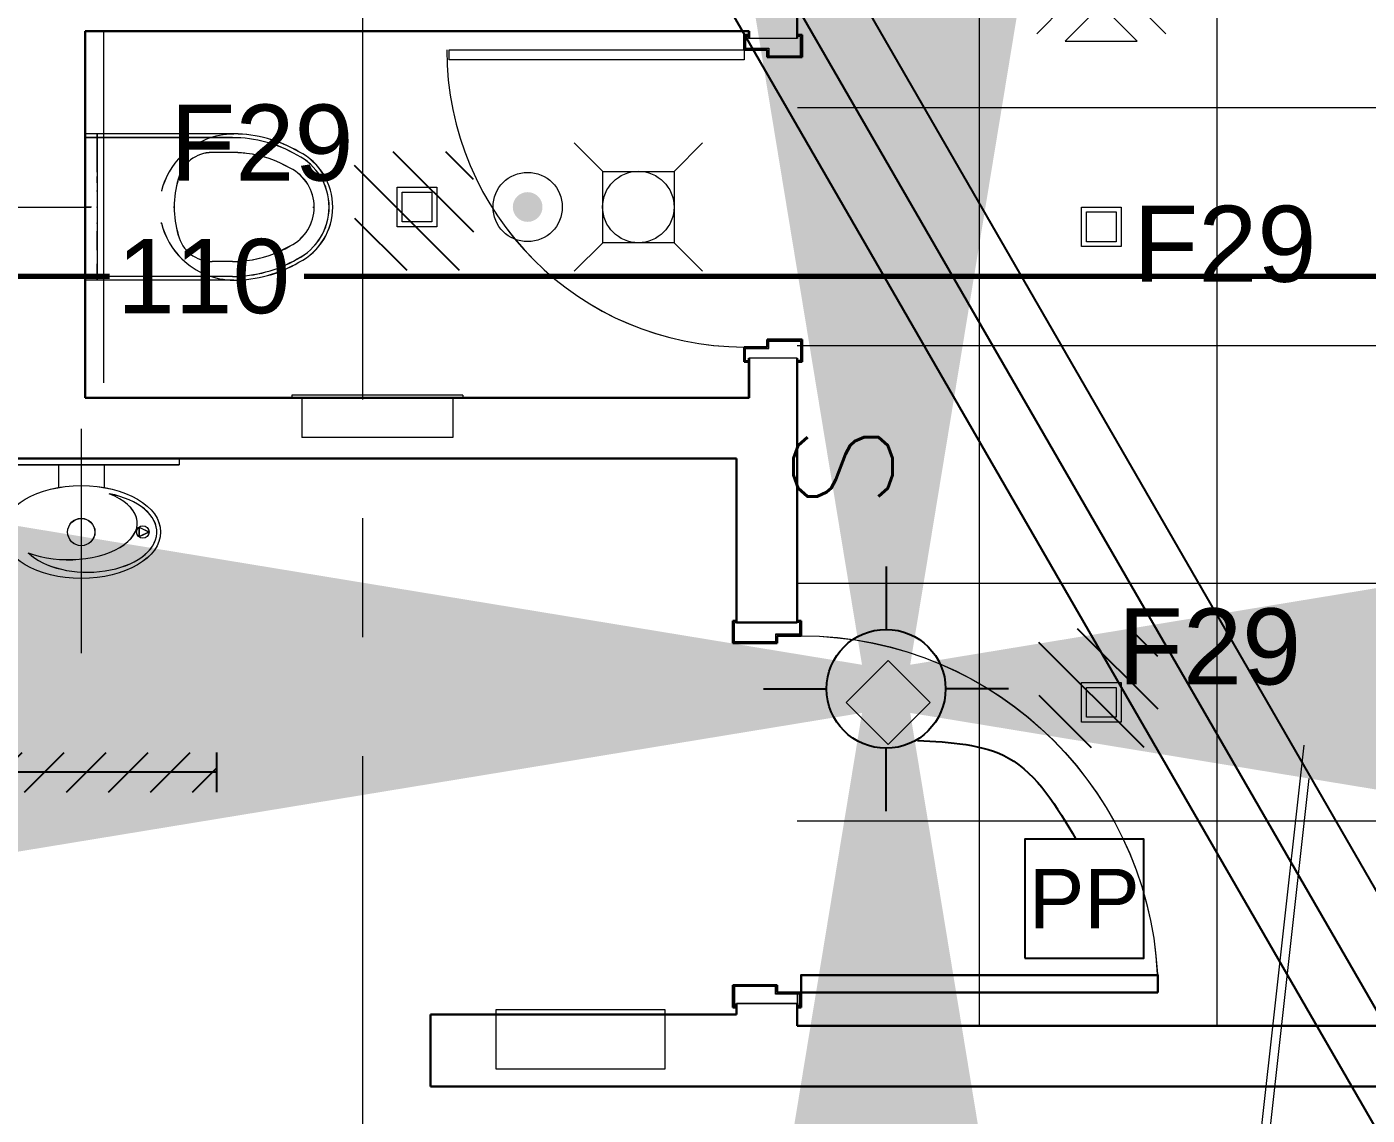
# Model space of a CAD drawing. Header units: inches. Extents: x -26575 to 27, y -11337 to 2257.
# Drawn here: x -21814.9 to -21679.6, y 541 to 650.8 of the extents above; entities that cross this region are included whole.
import ezdxf
from ezdxf import colors
from ezdxf.entities.mleader import LeaderData, LeaderLine
from ezdxf.enums import TextEntityAlignment as Align
from ezdxf.math import Vec2, Vec3

# ---------------------------------------------------------------- set-up
doc = ezdxf.new("R2010")
doc.units = ezdxf.units.IN
doc.header["$LTSCALE"] = 48
doc.header["$MEASUREMENT"] = 0
for name, pattern in [('A106$0$CENTER', [2, 1.25, -0.25, 0.25, -0.25]), ('A106$0$DGN Style 4', [381.581252, 190.671456, -95.335728, 0.238339, -95.335728]), ('A106$0$DGN Style 6', [3626.571099, 1.906715, -762.685825, 1334.700194, -762.685825, 1.906715, -762.685825]), ('A112$0$CENTER', [2, 1.25, -0.25, 0.25, -0.25]), ('CENTER2', [1.125, 0.75, -0.125, 0.125, -0.125])]:
    doc.linetypes.add(name, pattern=pattern)
for name, color, linetype in [('A106$0$A-AREA-IDEN', 8, 'Continuous'), ('A106$0$A-DOOR', 8, 'Continuous'), ('A106$0$A-DOOR-FRAM', 8, 'Continuous'), ('A106$0$A-FLOR-PFIX', 8, 'Continuous'), ('A106$0$A-FLOR-SPCL', 8, 'Continuous'), ('A106$0$A-GRID-GRDP0-15', 8, 'Continuous'), ('A106$0$A-WALL-FULL-INTR', 8, 'Continuous'), ('A112$0$A-ANNO-IDEN', 8, 'Continuous'), ('A112$0$A-DOOR', 8, 'Continuous'), ('A112$0$A-DOOR-FRAM', 8, 'Continuous'), ('A112$0$A-FLOR-PFIX', 8, 'Continuous'), ('A112$0$A-FLOR-SPCL', 8, 'Continuous'), ('A112$0$A-GRID-GRDP0-15', 8, 'Continuous'), ('A112$0$A-WALL-FULL-INTR', 8, 'Continuous'), ('A612$0$A-CLNG-AVDC', 8, 'Continuous'), ('A612$0$A-CLNG-LITE', 3, 'Continuous'), ('A612$0$A-CLNG-MECH-RTRN', 8, 'Continuous'), ('A612$0$A-CLNG-MECH-SUPP', 8, 'Continuous'), ('A612$0$A-CLNG-PATT', 8, 'Continuous'), ('E-Anno-Note', 6, 'Continuous'), ('E-CNDT-POWR', 30, 'Continuous'), ('E-Emer-lite', 1, 'Continuous'), ('E-FIRE', 234, 'Continuous'), ('E-Lite', 53, 'Continuous'), ('E-Lite-Circ', 52, 'Continuous'), ('E-Lite-Emer', 13, 'Continuous'), ('E-Lite-Swch @ 48', 53, 'Continuous'), ('E-Lite-Swch @ 96', 53, 'Continuous'), ('E-TEXT', 6, 'Continuous'), ('XREF', 7, 'Continuous')]:
    doc.layers.add(name, color=color, linetype=linetype)
doc.layers.add('E-Fire-Covr', color=240, linetype='Continuous', lineweight=70, plot=False)
doc.styles.add('M08', font='arial.ttf', dxfattribs={"height": 7.68})
doc.styles.add('MAMEP ANNO', font='arial.ttf', dxfattribs={"height": 0.078125})
doc.styles.get("Standard").update_dxf_attribs({"font": 'simplex.shx'})
doc.dimstyles.new('STANDARD_WS', dxfattribs={"dimscale": 3.333333, "dimtxt": 0.18, "dimasz": 0.18, "dimexe": 0.18, "dimexo": 0.0625, "dimgap": 0.09, "dimtad": 0, "dimtih": 1, "dimtoh": 1, "dimdec": 4, "dimzin": 0, "dimdsep": 46, "dimlunit": 4, "dimtxsty": 'Standard', "dimcen": 0.09, "dimadec": 0, "dimazin": 0, "dimtfac": 1, "dimtdec": 4, "dimtofl": 0, "dimtmove": 0, "dimatfit": 3, "dimfxl": 1, "dimfrac": 2, "dimtolj": 1, "dimtzin": 0, "dimarcsym": 0})

# ---------------------------------------------------------------- blocks, each defined once
blk = doc.blocks.new('A106$0$AFWALL_4')
at = {"layer": 'A106$0$A-FLOR-PFIX', "linetype": 'Continuous', "lineweight": 13}
for p, q in [((-15.02, 7.38), (-1.23, 7.38)), ((-14.88, 7), (0, 7)), ((-1.23, 3.52), (-1.23, 7.38)), ((-1.23, 7.38), (0, 7.38)), ((-1.23, 7.38), (-1.23, 5.73)), ((0, 7), (0, 7.38)), ((0, 7.38), (0, 5.92)), ((0, 7), (0, 0)), ((-14.88, 5.5), (-12.83, 5.5)), ((-1.23, 5.73), (-1.23, 5.48)), ((-1.23, 5.48), (-1.23, 4.99)), ((0, 5.92), (0, 5.64)), ((0, 5.64), (0, 5.1)), ((-1.23, 4.99), (-1.23, 4.35)), ((-1.23, 4.35), (-1.23, 3.07)), ((0, 5.1), (0, 4.4)), ((0, 4.4), (0, 3.11)), ((-1.23, 3.52), (-1.23, 3.28)), ((-1.23, 3.28), (-1.23, 2.6)), ((-1.23, 2.84), (-1.23, 3.07)), ((-1.23, 2.63), (-1.23, 2.84)), ((0, 2.92), (0, 3.11)), ((0, 2.74), (0, 2.92)), ((0, 2.59), (0, 2.74)), ((-9.14, 1.62), (-9.21, 1.62)), ((-1.23, 2.45), (-1.23, 2.63)), ((-1.23, 2.6), (-1.23, 1.62)), ((-1.23, 2.45), (-1.23, 1.75)), ((-1.23, 1.75), (-1.23, 0.91)), ((-1.23, 1.62), (-1.23, 1.59)), ((-1.23, 1.59), (-1.23, 1.5)), ((-1.23, 1.5), (-1.23, 1.35)), ((-1.23, 1.35), (-1.23, 0.92)), ((0, 2.59), (0, 1.85)), ((0, 1.85), (0, 0.96)), ((-23.12, 0), (-23.13, 0)), ((-23.09, 0), (-23.12, 0)), ((-23.05, 0), (-23.09, 0)), ((-22.99, 0), (-23.05, 0)), ((-9.05, 0), (-8.95, 0)), ((-8.94, 0), (-9, 0)), ((-8.95, 0), (-8.94, 0)), ((-1.29, 0), (-1.23, 0)), ((-1.23, 0.92), (-1.23, 0.47)), ((-1.23, 0.91), (-1.23, 0)), ((-1.23, 0.47), (-1.23, 0)), ((-1.23, 0), (-1.23, -0.47)), ((-1.23, 0), (-1.23, -0.91)), ((-0.64, 0), (0, 0)), ((0.64, 0), (-0.57, 0)), ((0, 0.96), (0, 0)), ((0, -7), (0, 0)), ((0, 0), (0, -0.96)), ((-1.23, -0.47), (-1.23, -0.92)), ((-1.23, -0.91), (-1.23, -1.75)), ((-1.23, -0.92), (-1.23, -1.35)), ((0, -0.96), (0, -1.85)), ((-9.14, -1.62), (-9.21, -1.62)), ((-7.76, -1.62), (-7.67, -1.62)), ((-7.66, -1.62), (-7.71, -1.62)), ((-7.67, -1.62), (-7.66, -1.62)), ((-1.23, -1.35), (-1.23, -1.5)), ((-1.23, -1.5), (-1.23, -1.59)), ((-1.23, -1.59), (-1.23, -1.62)), ((-1.23, -1.62), (-1.23, -2.6)), ((-1.23, -1.75), (-1.23, -2.45)), ((-1.23, -2.63), (-1.23, -2.45)), ((-1.23, -2.6), (-1.23, -3.28)), ((-1.23, -2.84), (-1.23, -2.63)), ((0, -1.85), (0, -2.59)), ((0, -2.74), (0, -2.59)), ((-1.23, -3.07), (-1.23, -2.84)), ((-1.23, -4.35), (-1.23, -3.07)), ((-1.23, -3.28), (-1.23, -3.52)), ((-1.23, -3.52), (-1.23, -7.38)), ((0, -2.92), (0, -2.74)), ((0, -3.11), (0, -2.92)), ((0, -4.4), (0, -3.11)), ((-1.23, -4.35), (-1.23, -4.99)), ((-1.23, -4.99), (-1.23, -5.48)), ((0, -4.4), (0, -5.1)), ((0, -5.1), (0, -5.64)), ((-14.88, -5.5), (-12.83, -5.5)), ((-1.23, -5.48), (-1.23, -5.73)), ((-1.23, -7.38), (-1.23, -5.73)), ((0, -5.64), (0, -5.92)), ((0, -7.38), (0, -5.92)), ((-15.02, -7.38), (-1.23, -7.38)), ((-14.88, -7), (0, -7)), ((-1.23, -7.38), (0, -7.38)), ((0, -7), (0, -7.38))]:
    blk.add_line(p, q, dxfattribs=at)
at = {"layer": 'A106$0$A-FLOR-PFIX', "linetype": 'Continuous', "lineweight": 13, "extrusion": (0, 0, -1)}
for centre, radius, start, end in [((14.95, -5.73), 13.11, 59.5714, 89.6853), ((14.88, -6), 13, 59.8405, 90), ((14.88, -6), 13, 59.8406, 90.0001), ((15.04, -0.17), 7.54, 90.1427, 134.4461), ((18.75, 0), 6.25, 360, 63.0198), ((14.88, -6), 11.5, 82.8545, 90), ((12.81, 2), 3.5, 89.6441, 166.4342), ((18.75, 0), 5.88, 360, 63.119), ((14.88, -6), 11.5, 59.6174, 82.8545), ((15.04, -0.17), 7.54, 134.4461, 166.2742), ((18.75, 0), 4.38, 360, 63.6571), ((19, 0), 10, 163.6146, 180), ((18.75, 0), 6.25, 296.9802, 360), ((18.75, 0), 5.88, 296.881, 360), ((18.75, 0), 4.38, 296.3429, 360), ((19, 0), 10, 180, 196.3854), ((15.04, 0.16), 7.54, 193.7258, 225.5539), ((14.88, 6), 11.5, 277.1455, 300.3826), ((12.81, -2), 3.5, 193.5658, 270.3559), ((14.88, 6), 13, 269.9999, 300.1594), ((14.88, 6), 13, 270, 300.1595), ((15.04, 0.16), 7.54, 225.5539, 269.8573), ((14.95, 5.73), 13.11, 270.3147, 300.4286), ((14.88, 6), 11.5, 270, 277.1455)]:
    blk.add_arc(centre, radius, start, end, dxfattribs=at)
at = {"layer": 'A106$0$A-FLOR-PFIX', "linetype": 'Continuous', "lineweight": 13}
for p in [(-1.23, 1.62), (-1.23, 0), (0, 0), (-1.23, -1.62)]:
    blk.add_point(p, dxfattribs=at)
blk = doc.blocks.new('*U394')
at = {"layer": 'A106$0$A-FLOR-SPCL', "linetype": 'Continuous', "lineweight": 13}
for p, q in [((-8.63, 0.75), (-8.63, 0.5)), ((-8.63, 0.75), (8.63, 0.75)), ((-8.63, 0.5), (8.63, 0.5)), ((-7.63, 0.5), (-7.62, -3.5)), ((7.63, 0.5), (7.63, -3.5)), ((8.63, 0.75), (8.63, 0.5)), ((-7.62, -3.5), (7.63, -3.5))]:
    blk.add_line(p, q, dxfattribs=at)
blk = doc.blocks.new('*U385')
at = {"layer": 'A106$0$A-DOOR', "linetype": 'Continuous', "lineweight": 0}
blk.add_arc((613, -38), 240, 180, 270, dxfattribs=at)
at = {"layer": 'A106$0$A-DOOR', "linetype": 'Continuous', "lineweight": 0, "extrusion": (0, 0, -1)}
blk.add_arc((-659, -799.2), 288, 90, 180, dxfattribs=at)
at = {"layer": 'A106$0$A-DOOR', "linetype": 'Continuous', "lineweight": 13}
blk.add_3dface([(613, -46), (375, -46), (375, -38), (613, -38)], dxfattribs=at)
at = {"layer": 'A106$0$A-DOOR', "linetype": 'Continuous', "lineweight": 30}
blk.add_3dface([(947, -799.2), (947, -785.2), (659, -785.2), (659, -799.2)], dxfattribs=at)
at = {"layer": 'A106$0$A-DOOR-FRAM', "linetype": 'Continuous', "lineweight": 30}
for p, q in [((613, -26), (613, -38)), ((613, -26), (616, -26)), ((659.8, -26), (656.8, -26)), ((659.8, -44), (659.8, -26)), ((613, -38), (631.8, -38)), ((631.8, -38), (631.8, -44)), ((631.8, -44), (659.8, -44)), ((613, -290), (613, -278)), ((613, -278), (631.8, -278)), ((631.8, -278), (631.8, -272)), ((631.8, -272), (659.8, -272)), ((659.8, -272), (659.8, -290)), ((613, -290), (616, -290)), ((659.8, -290), (656.8, -290)), ((604, -517.2), (604, -499.2)), ((604, -499.2), (607, -499.2)), ((659, -499.2), (656, -499.2)), ((659, -499.2), (659, -511.2)), ((639.6, -517.2), (604, -517.2)), ((659, -511.2), (639.6, -511.2)), ((639.6, -511.2), (639.6, -517.2)), ((604, -793.2), (604, -811.2)), ((639.6, -793.2), (604, -793.2)), ((639.6, -799.2), (639.6, -793.2)), ((659, -799.2), (639.6, -799.2)), ((659, -811.2), (659, -799.2)), ((604, -811.2), (607, -811.2)), ((659, -811.2), (656, -811.2))]:
    blk.add_line(p, q, dxfattribs=at)
at = {"layer": 'A106$0$A-DOOR-FRAM', "linetype": 'Continuous', "lineweight": 13}
for p, q in [((614.2, -27.2), (614.2, -36.8)), ((614.2, -27.2), (616, -27.2)), ((616, -26), (616, -27.2)), ((656.8, -27.2), (656.8, -26)), ((658.6, -27.2), (656.8, -27.2)), ((658.6, -42.8), (658.6, -27.2)), ((614.2, -36.8), (633, -36.8)), ((633, -36.8), (633, -42.8)), ((633, -42.8), (658.6, -42.8)), ((614.2, -288.8), (614.2, -279.2)), ((614.2, -279.2), (633, -279.2)), ((633, -279.2), (633, -273.2)), ((633, -273.2), (658.6, -273.2)), ((658.6, -273.2), (658.6, -288.8)), ((614.2, -288.8), (616, -288.8)), ((616, -290), (616, -288.8)), ((658.6, -288.8), (656.8, -288.8)), ((656.8, -288.8), (656.8, -290)), ((605.2, -516), (605.2, -500.4)), ((605.2, -500.4), (607, -500.4)), ((607, -500.4), (607, -499.2)), ((656, -499.2), (656, -500.4)), ((657.8, -500.4), (656, -500.4)), ((657.8, -500.4), (657.8, -510)), ((638.4, -516), (605.2, -516)), ((657.8, -510), (638.4, -510)), ((638.4, -510), (638.4, -516)), ((638.4, -794.4), (605.2, -794.4)), ((605.2, -794.4), (605.2, -810)), ((638.4, -800.4), (638.4, -794.4)), ((657.8, -800.4), (638.4, -800.4)), ((657.8, -810), (657.8, -800.4)), ((605.2, -810), (607, -810)), ((607, -810), (607, -811.2)), ((656, -811.2), (656, -810)), ((657.8, -810), (656, -810))]:
    blk.add_line(p, q, dxfattribs=at)
at = {"layer": 'A106$0$A-FLOR-PFIX', "linetype": 'A106$0$DGN Style 4', "lineweight": 0}
blk.add_line((-372, -165), (81, -165), dxfattribs=at)
at = {"layer": 'A106$0$A-FLOR-PFIX', "linetype": 'A106$0$DGN Style 6', "lineweight": 0}
blk.add_line((78, -344), (78, -525.3), dxfattribs=at)
at = {"layer": 'A106$0$A-FLOR-PFIX', "linetype": 'Continuous', "lineweight": 13}
for p, q in [((-157, -368), (157, -368)), ((-157, -373), (157, -373)), ((59.5, -373), (59.5, -391.5)), ((96.5, -373), (96.5, -391.5)), ((157, -368), (157, -373)), ((124.6, -423.4), (124.6, -431.4)), ((124.6, -423.4), (132.7, -427.4)), ((132.7, -427.4), (124.6, -431.4))]:
    blk.add_line(p, q, dxfattribs=at)
for centre, radius in [((78, -427.4), 11), ((127.7, -427.4), 5.04)]:
    blk.add_circle(centre, radius, dxfattribs=at)
blk.add_ellipse((78, -427.4), major_axis=(64, 0), ratio=0.585946, dxfattribs=at)
for centre, major_axis, ratio, start_param, end_param in [((83, -427.4), (-56, 0), 0.579895, 0.54426, 4.392868), ((67.6, -420.3), (-55.6, 0), 0.529869, 0.947442, 4.07663)]:
    blk.add_ellipse(centre, major_axis=major_axis, ratio=ratio, start_param=start_param, end_param=end_param, dxfattribs=at)
at = {"layer": 'A106$0$A-FLOR-SPCL', "linetype": 'Continuous', "lineweight": 13}
blk.add_3dface([(413, -813), (549, -813), (549, -861), (413, -861)], dxfattribs=at)
at = {"layer": 'A106$0$A-WALL-FULL-INTR', "linetype": 'Continuous', "lineweight": 30}
for p, q in [((656, 36), (656, -29)), ((81, -23), (617, -23)), ((81, -319), (81, -23)), ((617, -23), (617, -29)), ((617, -287), (617, -319)), ((656, -287), (656, -500.4)), ((617, -319), (81, -319)), ((607, -368), (-607, -368)), ((607, -368), (607, -500.4)), ((607, -500.4), (656, -500.4)), ((607, -808.2), (607, -817)), ((656, -808.2), (656, -826)), ((360, -817), (360, -875)), ((607, -817), (360, -817)), ((1350, -826), (656, -826)), ((1350, -875), (360, -875))]:
    blk.add_line(p, q, dxfattribs=at)
at = {"layer": 'A106$0$A-WALL-FULL-INTR', "linetype": 'Continuous', "lineweight": 0}
for p, q in [((656, -29), (617, -29)), ((656, -287), (617, -287)), ((656, -808.2), (607, -808.2))]:
    blk.add_line(p, q, dxfattribs=at)
at = {"layer": 'A106$0$A-FLOR-PFIX', "linetype": 'Continuous', "lineweight": 13, "extrusion": (0, 0, -1), "xscale": 8, "yscale": 8, "zscale": 8}
blk.add_blockref('A106$0$AFWALL_4', (-81, -165), dxfattribs=at)
at = {"layer": 'A106$0$A-FLOR-SPCL', "linetype": 'Continuous', "lineweight": 13, "extrusion": (0, 0, -1), "xscale": 8, "yscale": 8, "zscale": 8}
blk.add_blockref('*U394', (-317, -323), dxfattribs=at)
blk = doc.blocks.new('A106')
at = {"layer": 'A106$0$A-AREA-IDEN', "lineweight": 0, "elevation": 0.21, "flags": 128}
blk.add_lwpolyline([(-21702.94, 425.98), (-21686, 578.33)], dxfattribs=at)
at = {"layer": 'A106$0$A-GRID-GRDP0-15', "linetype": 'A106$0$CENTER', "lineweight": 0}
blk.add_line((-21781.02, 2113.24), (-21781.02, -676.9), dxfattribs=at)
at = {"layer": 'A106$0$A-WALL-FULL-INTR', "lineweight": 30, "xscale": 0.125, "yscale": 0.125, "zscale": 0.125}
blk.add_blockref('*U385', (-21819.14, 653.28), dxfattribs=at)
blk = doc.blocks.new('LTG-Switch-Anno')
at = {"color": 0, "linetype": 'ByBlock'}
blk.add_text('S', height=0.1042, dxfattribs=at).set_placement((0, -0.1094), align=Align.CENTER)
at = {"color": 6, "style": 'MAMEP ANNO'}
blk.add_attdef('SUB', (0.0521, -0.125), '', height=0.0729, dxfattribs=at)
blk = doc.blocks.new('A112')
at = {"layer": 'A112$0$A-ANNO-IDEN', "lineweight": 0, "elevation": 0.21, "flags": 128}
blk.add_lwpolyline([(-21656.95, 419.94), (-21702.72, 419.94), (-21685.48, 574.97)], dxfattribs=at)
at = {"layer": 'A112$0$A-DOOR', "lineweight": 0}
blk.add_arc((-21742.51, 648.53), 30, 180, 270, dxfattribs=at)
at = {"layer": 'A112$0$A-DOOR', "lineweight": 0, "extrusion": (0, 0, -1)}
blk.add_arc((21736.76, 553.39), 36, 90, 180, dxfattribs=at)
at = {"layer": 'A112$0$A-DOOR', "lineweight": 13}
blk.add_3dface([(-21742.51, 647.53), (-21772.26, 647.53), (-21772.26, 648.53), (-21742.51, 648.53)], dxfattribs=at)
at = {"layer": 'A112$0$A-DOOR', "lineweight": 30}
blk.add_3dface([(-21700.76, 553.39), (-21700.76, 555.14), (-21736.76, 555.14), (-21736.76, 553.39)], dxfattribs=at)
at = {"layer": 'A112$0$A-DOOR-FRAM', "lineweight": 30}
for p, q in [((-21742.51, 650.03), (-21742.51, 648.53)), ((-21742.51, 650.03), (-21742.14, 650.03)), ((-21736.66, 650.03), (-21737.03, 650.03)), ((-21736.66, 647.78), (-21736.66, 650.03)), ((-21742.51, 648.53), (-21740.16, 648.53)), ((-21740.16, 648.53), (-21740.16, 647.78)), ((-21740.16, 647.78), (-21736.66, 647.78)), ((-21742.51, 617.03), (-21742.51, 618.53)), ((-21742.51, 618.53), (-21740.16, 618.53)), ((-21740.16, 618.53), (-21740.16, 619.28)), ((-21740.16, 619.28), (-21736.66, 619.28)), ((-21736.66, 619.28), (-21736.66, 617.03)), ((-21742.51, 617.03), (-21742.14, 617.03)), ((-21736.66, 617.03), (-21737.03, 617.03)), ((-21743.64, 588.64), (-21743.64, 590.89)), ((-21743.64, 590.89), (-21743.26, 590.89)), ((-21736.76, 590.89), (-21737.14, 590.89)), ((-21736.76, 590.89), (-21736.76, 589.39)), ((-21739.18, 588.64), (-21743.64, 588.64)), ((-21736.76, 589.39), (-21739.18, 589.39)), ((-21739.18, 589.39), (-21739.18, 588.64)), ((-21743.64, 554.14), (-21743.64, 551.89)), ((-21739.18, 554.14), (-21743.64, 554.14)), ((-21739.18, 553.39), (-21739.18, 554.14)), ((-21736.76, 553.39), (-21739.18, 553.39)), ((-21736.76, 551.89), (-21736.76, 553.39)), ((-21743.64, 551.89), (-21743.26, 551.89)), ((-21736.76, 551.89), (-21737.14, 551.89))]:
    blk.add_line(p, q, dxfattribs=at)
at = {"layer": 'A112$0$A-DOOR-FRAM', "lineweight": 13}
for p, q in [((-21742.36, 649.88), (-21742.36, 648.68)), ((-21742.36, 649.88), (-21742.14, 649.88)), ((-21742.14, 650.03), (-21742.14, 649.88)), ((-21737.03, 649.88), (-21737.03, 650.03)), ((-21736.81, 649.88), (-21737.03, 649.88)), ((-21736.81, 647.93), (-21736.81, 649.88)), ((-21742.36, 648.68), (-21740.01, 648.68)), ((-21740.01, 648.68), (-21740.01, 647.93)), ((-21740.01, 647.93), (-21736.81, 647.93)), ((-21742.36, 617.18), (-21742.36, 618.38)), ((-21742.36, 618.38), (-21740.01, 618.38)), ((-21740.01, 618.38), (-21740.01, 619.13)), ((-21740.01, 619.13), (-21736.81, 619.13)), ((-21736.81, 619.13), (-21736.81, 617.18)), ((-21742.36, 617.18), (-21742.14, 617.18)), ((-21742.14, 617.03), (-21742.14, 617.18)), ((-21736.81, 617.18), (-21737.03, 617.18)), ((-21737.03, 617.18), (-21737.03, 617.03)), ((-21743.49, 588.79), (-21743.49, 590.74)), ((-21743.49, 590.74), (-21743.26, 590.74)), ((-21743.26, 590.74), (-21743.26, 590.89)), ((-21737.14, 590.89), (-21737.14, 590.74)), ((-21736.91, 590.74), (-21737.14, 590.74)), ((-21736.91, 590.74), (-21736.91, 589.54)), ((-21739.33, 588.79), (-21743.49, 588.79)), ((-21736.91, 589.54), (-21739.33, 589.54)), ((-21739.33, 589.54), (-21739.33, 588.79)), ((-21739.33, 553.99), (-21743.49, 553.99)), ((-21743.49, 553.99), (-21743.49, 552.04)), ((-21739.33, 553.24), (-21739.33, 553.99)), ((-21736.91, 553.24), (-21739.33, 553.24)), ((-21736.91, 552.04), (-21736.91, 553.24)), ((-21743.49, 552.04), (-21743.26, 552.04)), ((-21743.26, 552.04), (-21743.26, 551.89)), ((-21737.14, 551.89), (-21737.14, 552.04)), ((-21736.91, 552.04), (-21737.14, 552.04))]:
    blk.add_line(p, q, dxfattribs=at)
at = {"layer": 'A112$0$A-FLOR-PFIX', "lineweight": 13}
for p, q in [((-21809.01, 639.66), (-21809.01, 640.03)), ((-21807.78, 640.03), (-21809.01, 640.03)), ((-21809.01, 640.03), (-21809.01, 638.58)), ((-21807.78, 636.18), (-21807.78, 640.03)), ((-21793.99, 640.03), (-21807.78, 640.03)), ((-21807.78, 640.03), (-21807.78, 638.39)), ((-21794.14, 639.66), (-21809.01, 639.66)), ((-21809.01, 639.66), (-21809.01, 632.66)), ((-21809.01, 638.58), (-21809.01, 638.3)), ((-21809.01, 638.3), (-21809.01, 637.76)), ((-21809.01, 637.76), (-21809.01, 637.06)), ((-21809.01, 637.06), (-21809.01, 635.77)), ((-21807.78, 638.39), (-21807.78, 638.14)), ((-21807.78, 638.14), (-21807.78, 637.65)), ((-21807.78, 637.65), (-21807.78, 637.01)), ((-21794.14, 638.16), (-21796.18, 638.16)), ((-21809.01, 635.58), (-21809.01, 635.77)), ((-21807.78, 637.01), (-21807.78, 635.73)), ((-21807.78, 636.18), (-21807.78, 635.94)), ((-21807.78, 635.94), (-21807.78, 635.26)), ((-21807.78, 635.5), (-21807.78, 635.73)), ((-21809.01, 635.4), (-21809.01, 635.58)), ((-21809.01, 635.25), (-21809.01, 635.4)), ((-21809.01, 635.25), (-21809.01, 634.51)), ((-21809.01, 634.51), (-21809.01, 633.62)), ((-21807.78, 635.29), (-21807.78, 635.5)), ((-21807.78, 635.11), (-21807.78, 635.29)), ((-21807.78, 635.26), (-21807.78, 634.28)), ((-21807.78, 635.11), (-21807.78, 634.41)), ((-21807.78, 634.41), (-21807.78, 633.57)), ((-21809.01, 633.62), (-21809.01, 632.66)), ((-21807.78, 634.28), (-21807.78, 634.25)), ((-21807.78, 634.25), (-21807.78, 634.16)), ((-21807.78, 634.16), (-21807.78, 634.01)), ((-21807.78, 634.01), (-21807.78, 633.58)), ((-21807.78, 633.58), (-21807.78, 633.13)), ((-21807.78, 633.57), (-21807.78, 632.66)), ((-21807.78, 633.13), (-21807.78, 632.66)), ((-21799.88, 634.28), (-21799.8, 634.28)), ((-21809.66, 632.66), (-21808.44, 632.66)), ((-21809.01, 625.66), (-21809.01, 632.66)), ((-21809.01, 632.66), (-21809.01, 631.7)), ((-21808.37, 632.66), (-21809.01, 632.66)), ((-21809.01, 631.7), (-21809.01, 630.81)), ((-21807.78, 632.66), (-21807.78, 632.19)), ((-21807.78, 632.66), (-21807.78, 631.75)), ((-21807.72, 632.66), (-21807.78, 632.66)), ((-21807.78, 632.19), (-21807.78, 631.74)), ((-21807.78, 631.75), (-21807.78, 630.91)), ((-21807.78, 631.74), (-21807.78, 631.3)), ((-21800.06, 632.66), (-21800.07, 632.66)), ((-21800.07, 632.66), (-21800.01, 632.66)), ((-21799.96, 632.66), (-21800.06, 632.66)), ((-21786.02, 632.66), (-21785.96, 632.66)), ((-21785.96, 632.66), (-21785.92, 632.66)), ((-21785.92, 632.66), (-21785.89, 632.66)), ((-21785.89, 632.66), (-21785.88, 632.66)), ((-21809.01, 630.81), (-21809.01, 630.07)), ((-21807.78, 631.3), (-21807.78, 631.16)), ((-21807.78, 631.16), (-21807.78, 631.07)), ((-21807.78, 631.07), (-21807.78, 631.04)), ((-21807.78, 631.04), (-21807.78, 630.06)), ((-21807.78, 630.91), (-21807.78, 630.21)), ((-21801.35, 631.04), (-21801.36, 631.04)), ((-21801.36, 631.04), (-21801.3, 631.04)), ((-21801.25, 631.04), (-21801.35, 631.04)), ((-21799.88, 631.04), (-21799.8, 631.04)), ((-21809.01, 629.92), (-21809.01, 630.07)), ((-21809.01, 629.74), (-21809.01, 629.92)), ((-21809.01, 629.55), (-21809.01, 629.74)), ((-21809.01, 628.26), (-21809.01, 629.55)), ((-21807.78, 630.03), (-21807.78, 630.21)), ((-21807.78, 630.06), (-21807.78, 629.38)), ((-21807.78, 629.82), (-21807.78, 630.03)), ((-21807.78, 629.59), (-21807.78, 629.82)), ((-21807.78, 628.31), (-21807.78, 629.59)), ((-21807.78, 629.38), (-21807.78, 629.14)), ((-21807.78, 629.14), (-21807.78, 625.28)), ((-21809.01, 628.26), (-21809.01, 627.56)), ((-21807.78, 628.31), (-21807.78, 627.67)), ((-21807.78, 627.67), (-21807.78, 627.18)), ((-21809.01, 627.56), (-21809.01, 627.02)), ((-21809.01, 627.02), (-21809.01, 626.74)), ((-21809.01, 625.28), (-21809.01, 626.74)), ((-21807.78, 627.18), (-21807.78, 626.93)), ((-21807.78, 625.28), (-21807.78, 626.93)), ((-21794.14, 627.16), (-21796.18, 627.16)), ((-21809.01, 625.66), (-21809.01, 625.28)), ((-21794.14, 625.66), (-21809.01, 625.66)), ((-21807.78, 625.28), (-21809.01, 625.28)), ((-21793.99, 625.28), (-21807.78, 625.28)), ((-21838.76, 607.28), (-21799.51, 607.28)), ((-21799.51, 607.28), (-21799.51, 606.66)), ((-21838.76, 606.66), (-21799.51, 606.66)), ((-21811.7, 606.66), (-21811.7, 604.35)), ((-21807.08, 606.66), (-21807.08, 604.35)), ((-21803.57, 600.35), (-21803.57, 599.36)), ((-21803.57, 600.35), (-21802.55, 599.86)), ((-21802.55, 599.86), (-21803.57, 599.36))]:
    blk.add_line(p, q, dxfattribs=at)
at = {"layer": 'A112$0$A-FLOR-PFIX', "lineweight": 0}
for p, q in [((-21865.64, 632.66), (-21809.01, 632.66)), ((-21809.39, 610.28), (-21809.39, 587.62))]:
    blk.add_line(p, q, dxfattribs=at)
at = {"layer": 'A112$0$A-FLOR-PFIX', "lineweight": 13}
for centre, radius in [((-21809.39, 599.86), 1.38), ((-21803.18, 599.86), 0.63)]:
    blk.add_circle(centre, radius, dxfattribs=at)
for centre, radius, start, end in [((-21793.97, 632.49), 7.54, 90.1427, 134.4461), ((-21794.07, 626.93), 13.11, 59.5714, 89.6853), ((-21794.14, 626.66), 13, 59.8405, 90), ((-21794.14, 626.66), 13, 59.8406, 90.0001), ((-21793.97, 632.49), 7.54, 134.4461, 166.2742), ((-21796.2, 634.66), 3.5, 89.6441, 166.4342), ((-21794.14, 626.66), 11.5, 82.8545, 90), ((-21794.14, 626.66), 11.5, 59.6174, 82.8545), ((-21790.26, 632.66), 5.88, 0, 63.119), ((-21790.26, 632.66), 6.25, 0, 63.0198), ((-21790.26, 632.66), 4.38, 0, 63.6571), ((-21790.01, 632.66), 10, 163.6146, 180), ((-21790.01, 632.66), 10, 180, 196.3854), ((-21790.26, 632.66), 4.38, 296.3429, 0), ((-21790.26, 632.66), 5.88, 296.881, 0), ((-21790.26, 632.66), 6.25, 296.9802, 0), ((-21793.97, 632.82), 7.54, 193.7258, 225.5539), ((-21796.2, 630.66), 3.5, 193.5658, 270.3559), ((-21794.14, 638.66), 11.5, 277.1455, 300.3826), ((-21793.97, 632.82), 7.54, 225.5539, 269.8573), ((-21794.14, 638.66), 13, 269.9999, 300.1594), ((-21794.14, 638.66), 13, 270, 300.1595), ((-21794.14, 638.66), 11.5, 270, 277.1455), ((-21794.07, 638.39), 13.11, 270.3147, 300.4286)]:
    blk.add_arc(centre, radius, start, end, dxfattribs=at)
blk.add_ellipse((-21809.39, 599.86), major_axis=(8, 0), ratio=0.585946, dxfattribs=at)
for centre, major_axis, ratio, start_param, end_param in [((-21808.76, 599.86), (-7, 0), 0.579895, 0.54426, 4.392868), ((-21810.69, 600.75), (-6.95, 0), 0.529869, 0.947442, 4.07663)]:
    blk.add_ellipse(centre, major_axis=major_axis, ratio=ratio, start_param=start_param, end_param=end_param, dxfattribs=at)
for p in [(-21807.78, 634.28), (-21809.01, 632.66), (-21807.78, 632.66), (-21807.78, 631.04)]:
    blk.add_point(p, dxfattribs=at)
at = {"layer": 'A112$0$A-FLOR-SPCL', "lineweight": 13}
for p, q in [((-21788.14, 613.66), (-21788.14, 613.41)), ((-21770.89, 613.66), (-21788.14, 613.66)), ((-21770.89, 613.41), (-21788.14, 613.41)), ((-21787.14, 613.41), (-21787.14, 609.41)), ((-21771.89, 613.41), (-21771.89, 609.41)), ((-21770.89, 613.66), (-21770.89, 613.41)), ((-21771.89, 609.41), (-21787.14, 609.41))]:
    blk.add_line(p, q, dxfattribs=at)
blk.add_3dface([(-21767.51, 551.66), (-21750.51, 551.66), (-21750.51, 545.66), (-21767.51, 545.66)], dxfattribs=at)
at = {"layer": 'A112$0$A-GRID-GRDP0-15', "linetype": 'A112$0$CENTER', "lineweight": 0}
blk.add_line((-21781.02, 2113.24), (-21781.02, -676.9), dxfattribs=at)
at = {"layer": 'A112$0$A-WALL-FULL-INTR', "lineweight": 30}
for p, q in [((-21737.14, 657.78), (-21737.14, 649.66)), ((-21809.01, 650.41), (-21742.01, 650.41)), ((-21809.01, 613.41), (-21809.01, 650.41)), ((-21742.01, 650.41), (-21742.01, 649.66)), ((-21742.01, 617.41), (-21742.01, 613.41)), ((-21737.14, 617.41), (-21737.14, 590.74)), ((-21742.01, 613.41), (-21809.01, 613.41)), ((-21743.26, 607.28), (-21895.01, 607.28)), ((-21743.26, 607.28), (-21743.26, 590.74)), ((-21743.26, 590.74), (-21737.14, 590.74)), ((-21743.26, 552.26), (-21743.26, 551.16)), ((-21737.14, 552.26), (-21737.14, 550.03)), ((-21774.14, 551.16), (-21774.14, 543.91)), ((-21743.26, 551.16), (-21774.14, 551.16)), ((-21650.39, 550.03), (-21737.14, 550.03)), ((-21650.39, 543.91), (-21774.14, 543.91))]:
    blk.add_line(p, q, dxfattribs=at)
at = {"layer": 'A112$0$A-WALL-FULL-INTR', "lineweight": 0}
for p, q in [((-21737.14, 649.66), (-21742.01, 649.66)), ((-21737.14, 617.41), (-21742.01, 617.41)), ((-21737.14, 552.26), (-21743.26, 552.26))]:
    blk.add_line(p, q, dxfattribs=at)
blk = doc.blocks.new('*E907')
at = {"layer": 'A612$0$A-CLNG-LITE', "linetype": 'Continuous', "lineweight": 0}
h = blk.add_hatch(color=256, dxfattribs=at)
edge = h.paths.add_edge_path()
edge.add_arc((0, 0), 12, 0, 360)
blk = doc.blocks.new('A612')
at = {"layer": 'A612$0$A-CLNG-AVDC', "lineweight": 0}
for p, q in [((-21710.1, 653.02, 0), (-21712.98, 650.13, 0)), ((-21706.47, 653.02, 0), (-21710.1, 649.39, 0)), ((-21706.47, 653.02, 0), (-21702.84, 649.39, 0)), ((-21702.84, 653.02, 0), (-21699.96, 650.13, 0)), ((-21710.1, 649.39, 0), (-21702.84, 649.39, 0)), ((-21756.78, 636.26, 0), (-21759.64, 639.12, 0)), ((-21749.58, 636.26, 0), (-21746.72, 639.12, 0)), ((-21756.78, 629.06, 0), (-21759.64, 626.2, 0)), ((-21749.58, 629.06, 0), (-21746.72, 626.2, 0))]:
    blk.add_line(p, q, dxfattribs=at)
at = {"layer": 'A612$0$A-CLNG-AVDC', "lineweight": 0, "extrusion": (0, 0, -1)}
blk.add_ellipse((-21753.18, 632.66, 0), major_axis=(-2.55, 2.55), ratio=1, start_param=5.497787, end_param=11.780972, dxfattribs=at)
at = {"layer": 'A612$0$A-CLNG-AVDC', "lineweight": 0}
blk.add_3dface([(-21749.58, 629.06, 0), (-21756.78, 629.06, 0), (-21756.78, 636.26, 0), (-21749.58, 636.26, 0)], dxfattribs=at)
at = {"layer": 'A612$0$A-CLNG-LITE', "lineweight": 0}
for p, q in [((-21756.78, 636.26, 0), (-21759.64, 639.12, 0)), ((-21749.58, 636.26, 0), (-21746.72, 639.12, 0)), ((-21756.78, 629.06, 0), (-21759.64, 626.2, 0)), ((-21749.58, 629.06, 0), (-21746.72, 626.2, 0))]:
    blk.add_line(p, q, dxfattribs=at)
at = {"layer": 'A612$0$A-CLNG-LITE', "lineweight": 0, "extrusion": (0, 0, -1)}
for centre, major_axis, start_param, end_param in [((-21764.35, 632.66, 0), (-2.47, 2.47), 5.497787, 11.780972), ((-21753.18, 632.66, 0), (2.55, 2.55), 3.926991, 10.210176)]:
    blk.add_ellipse(centre, major_axis=major_axis, ratio=1, start_param=start_param, end_param=end_param, dxfattribs=at)
at = {"layer": 'A612$0$A-CLNG-LITE', "lineweight": 0}
for points in [[(-21749.58, 629.06, 0), (-21756.78, 629.06, 0), (-21756.78, 636.26, 0), (-21749.58, 636.26, 0)], [(-21777.51, 634.66, 0), (-21773.51, 634.66, 0), (-21773.51, 630.66, 0), (-21777.51, 630.66, 0)], [(-21777.01, 634.16, 0), (-21774.01, 634.16, 0), (-21774.01, 631.16, 0), (-21777.01, 631.16, 0)], [(-21708.47, 632.66, 0), (-21704.47, 632.66, 0), (-21704.47, 628.66, 0), (-21708.47, 628.66, 0)], [(-21707.97, 632.16, 0), (-21704.97, 632.16, 0), (-21704.97, 629.16, 0), (-21707.97, 629.16, 0)], [(-21708.47, 584.66, 0), (-21704.47, 584.66, 0), (-21704.47, 580.66, 0), (-21708.47, 580.66, 0)], [(-21707.97, 584.16, 0), (-21704.97, 584.16, 0), (-21704.97, 581.16, 0), (-21707.97, 581.16, 0)]]:
    blk.add_3dface(points, dxfattribs=at)
at = {"layer": 'A612$0$A-CLNG-LITE', "lineweight": 13}
blk.add_3dface([(-21723.72, 582.66, 0), (-21727.96, 586.9, 0), (-21732.21, 582.66, 0), (-21727.96, 578.42, 0)], dxfattribs=at)
at = {"layer": 'A612$0$A-CLNG-MECH-RTRN', "lineweight": 13}
for p, q in [((-21809.01, 650.41, 0), (-21809.02, 614.91)), ((-21807.14, 650.41, 0), (-21807.14, 614.91))]:
    blk.add_line(p, q, dxfattribs=at)
at = {"layer": 'A612$0$A-CLNG-MECH-SUPP', "lineweight": 0}
blk.add_line((-21737.14, 553.41, 0), (-21737.14, 550.66, 0), dxfattribs=at)
at = {"layer": 'A612$0$A-CLNG-PATT', "lineweight": 0}
for p, q in [((-21718.76, 550.03, 0), (-21718.76, 762.66, 0)), ((-21694.76, 550.03, 0), (-21694.76, 762.66, 0)), ((-21676.38, 642.66, 0), (-21737.13, 642.66, 0)), ((-21676.38, 618.66, 0), (-21737.14, 618.66, 0)), ((-21676.39, 594.66, 0), (-21737.14, 594.66, 0)), ((-21676.39, 570.66, 0), (-21737.14, 570.66, 0))]:
    blk.add_line(p, q, dxfattribs=at)
at = {"layer": 'A612$0$A-CLNG-LITE', "lineweight": 0, "extrusion": (0, 0, -1), "xscale": 0.125, "yscale": 0.125, "zscale": 1.25e-11, "rotation": 359.9999999999999}
blk.add_blockref('*E907', (21764.35, 632.66, 0), dxfattribs=at)
blk = doc.blocks.new('LTG-SwitchPP-Anno')
at = {"color": 0, "linetype": 'ByBlock'}
blk.add_lwpolyline([(-0.125, -0.125), (0.125, -0.125), (0.125, 0.125), (-0.125, 0.125)], close=True, dxfattribs=at)
at = {"color": 0, "linetype": 'ByBlock', "style": 'MAMEP ANNO'}
blk.add_text('PP', height=0.125, dxfattribs=at).set_placement((0, 0), align=Align.MIDDLE_CENTER)
blk = doc.blocks.new('*U164')
at = {"layer": 'E-Fire-Covr'}
blk.add_lwpolyline([(10.15, 322), (318, 322), (318, -314), (-318, -314), (-318, 322), (-9.51, 322)], dxfattribs=at)
at = {"layer": 'E-Fire-Covr', "style": 'MAMEP ANNO'}
blk.add_text('110', height=7.5, dxfattribs=at).set_placement((0, 322), align=Align.MIDDLE_CENTER)
blk = doc.blocks.new('LFIND4')
for p, q in [((-24, 2), (-24, -2)), ((24, 2), (24, -2)), ((24, 0), (-24, 0))]:
    blk.add_line(p, q)
for radius in [2, 1.12, 0.5]:
    blk.add_circle((0, 0), radius)
blk = doc.blocks.new('LTG-DTSensor-Anno')
at = {"color": 0, "linetype": 'ByBlock'}
blk.add_circle((0, 0), 0.0625, dxfattribs=at)
for points in [[(0.0218, 0.1288), (-0.0218, 0.1286), (-0.0004, 0.2596)], [(-0.1288, -0.0218), (-0.1286, 0.0218), (-0.2596, 0.0004)], [(0.1288, -0.0218), (0.1286, 0.0218), (0.2596, 0.0004)], [(0.0218, -0.1288), (-0.0218, -0.1286), (-0.0004, -0.2596)]]:
    blk.add_solid(points, dxfattribs=at)
for points in [[(0, 0.1287), (0, 0.0625)], [(-0.1287, 0), (-0.0625, 0)], [(0.1287, 0), (0.0625, 0)], [(0, -0.1287), (0, -0.0625)]]:
    blk.add_leader(points, dimstyle='STANDARD_WS', override={"dimscale": 192, "dimasz": 0.125, "dimgap": 0.09, "dimtad": 0, "dimfrac": 0}, dxfattribs=at)

msp = doc.modelspace()

# ---------------------------------------------------------------- hatches: boundary and pattern name
at = {"layer": 'E-Emer-lite'}
h = msp.add_hatch(dxfattribs=at)
h.set_pattern_fill('ANSI31', color=256, scale=30, angle=90.0676)
h.set_pattern_definition([(135.067582, (-24197.5876, 25887.8024), (-2.64852087, -2.6547763), [])])
h.paths.add_polyline_path([(-21781.81, 626.26), (-21781.87, 638.26), (-21769.87, 638.28), (-21769.81, 626.28)])
h = msp.add_hatch(dxfattribs=at)
h.set_pattern_fill('ANSI31', color=256, scale=30, angle=90.0676)
h.set_pattern_definition([(135.067582, (-24128.5238, 25839.659), (-2.64852087, -2.6547763), [])])
h.paths.add_polyline_path([(-21712.75, 578.12), (-21712.81, 590.12), (-21700.81, 590.13), (-21700.75, 578.13)])
at = {"layer": 'E-Lite-Emer'}
h = msp.add_hatch(dxfattribs=at)
h.set_pattern_fill('ANSI31', color=256, scale=24, angle=180, style=0)
h.set_pattern_definition([(225, (-23915.2578, 3297.3636), (2.1213203, -2.1213203), [])])
h.paths.add_polyline_path([(-21795.73, 577.61), (-21843.73, 577.61), (-21843.73, 573.61), (-21795.73, 573.61)])

# ---------------------------------------------------------------- linework, layer by layer
at = {"layer": 'E-CNDT-POWR', "flags": 128}
for points in [[(-21908.19, 824.01), (-21842.91, 824.01, -0.267949), (-21822.13, 812.01), (-21599.81, 426.94, -0.131652), (-21596.6, 414.94), (-21596.6, 356.27)], [(-21908.19, 818.01), (-21842.91, 818.01, -0.267949), (-21827.33, 809.01), (-21605.01, 423.94, -0.131652), (-21602.6, 414.94), (-21602.6, 356.27)], [(-21908.19, 812.01), (-21842.91, 812.01, -0.267949), (-21832.52, 806.01), (-21610.2, 420.94, -0.131652), (-21608.6, 414.94), (-21608.6, 356.27)]]:
    msp.add_lwpolyline(points, format="xyb", dxfattribs=at)
at = {"layer": 'E-Lite-Circ', "linetype": 'CENTER2'}
msp.add_spline([(-21725.01, 578.82), (-21715.82, 577.04), (-21709.02, 568.86)], degree=3, dxfattribs=at)

# ---------------------------------------------------------------- block references
at = {"layer": 'E-FIRE'}
msp.add_blockref('*U164', (-21797.05, 303.69), dxfattribs=at)
at = {"layer": 'E-Lite'}
msp.add_blockref('LFIND4', (-21819.73, 575.61, 0), dxfattribs=at)
at = {"layer": 'E-Lite-Swch @ 48', "xscale": 48, "yscale": 48, "zscale": 48}
msp.add_blockref('LTG-SwitchPP-Anno', (-21708.18, 562.86), dxfattribs=at)
at = {"layer": 'E-Lite-Swch @ 96', "xscale": 96, "yscale": 96, "zscale": 96}
msp.add_blockref('LTG-DTSensor-Anno', (-21728.18, 584.03), dxfattribs=at)
at = {"layer": 'E-Lite-Swch @ 96', "xscale": 96, "yscale": 96, "zscale": 96, "rotation": 90}
msp.add_blockref('LTG-Switch-Anno', (-21738.03, 606.44), dxfattribs=at)
at = {"layer": 'XREF'}
for name in ['A106', 'A112', 'A612']:
    msp.add_blockref(name, (0, 0), dxfattribs=at)

# ---------------------------------------------------------------- texts
at = {"layer": 'E-TEXT', "style": 'M08'}
for p in [(-21800.4, 635.32), (-21703.24, 625.11, 0), (-21704.78, 584.47, 0.01)]:
    msp.add_text('F29', height=7.68, dxfattribs=at).set_placement(p)

# ---------------------------------------------------------------- leaders
at = {"layer": 'E-Anno-Note'}
ml = msp.add_multileader_mtext('Standard', dxfattribs=at)
ml.set_content('', color=256, style='MAMEP ANNO')
ml.set_leader_properties(color=256, linetype='Continuous')
ml.build(insert=Vec2(0, 0))
ml.multileader.update_dxf_attribs({"has_dogleg": 0, "text_right_attachment_type": 3, "dogleg_length": 3.84, "arrow_head_size": 12, "scale": 96})
ctx = ml.context
ctx.base_point, ctx.scale, ctx.char_height, ctx.arrow_head_size, ctx.landing_gap_size, ctx.plane_origin = Vec3(-21946.09, 503.57), 96, 9.75, 12, 3.75, Vec3(-21904.24, 546.72)
ctx.right_attachment, ctx.text_align_type = 3, 2
notes = []
notes.append((ctx, [(0, (1, 1, 0), (-21569.59, 503.57), (-1, 0), 369, [(0, [(-21904.24, 546.72), (-21938.59, 503.57)], 0, [])])]))
ctx.mtext.insert, ctx.mtext.alignment, ctx.mtext.flow_direction = Vec3(-21942.34, 508.45), 3, 5
for ctx, leaders in notes:
    for number, flags, end, landing, length, lines in leaders:
        leader = LeaderData()
        leader.index, (leader.has_last_leader_line, leader.has_dogleg_vector, leader.attachment_direction) = number, flags
        leader.last_leader_point, leader.dogleg_vector, leader.dogleg_length = Vec3(end), Vec3(landing), length
        for number, points, colour, breaks in lines:
            line = LeaderLine()
            line.index, line.vertices, line.color, line.breaks = number, Vec3.list(points), colors.encode_raw_color(colour), breaks
            leader.lines.append(line)
        ctx.leaders.append(leader)

doc.saveas('drawing.dxf')
